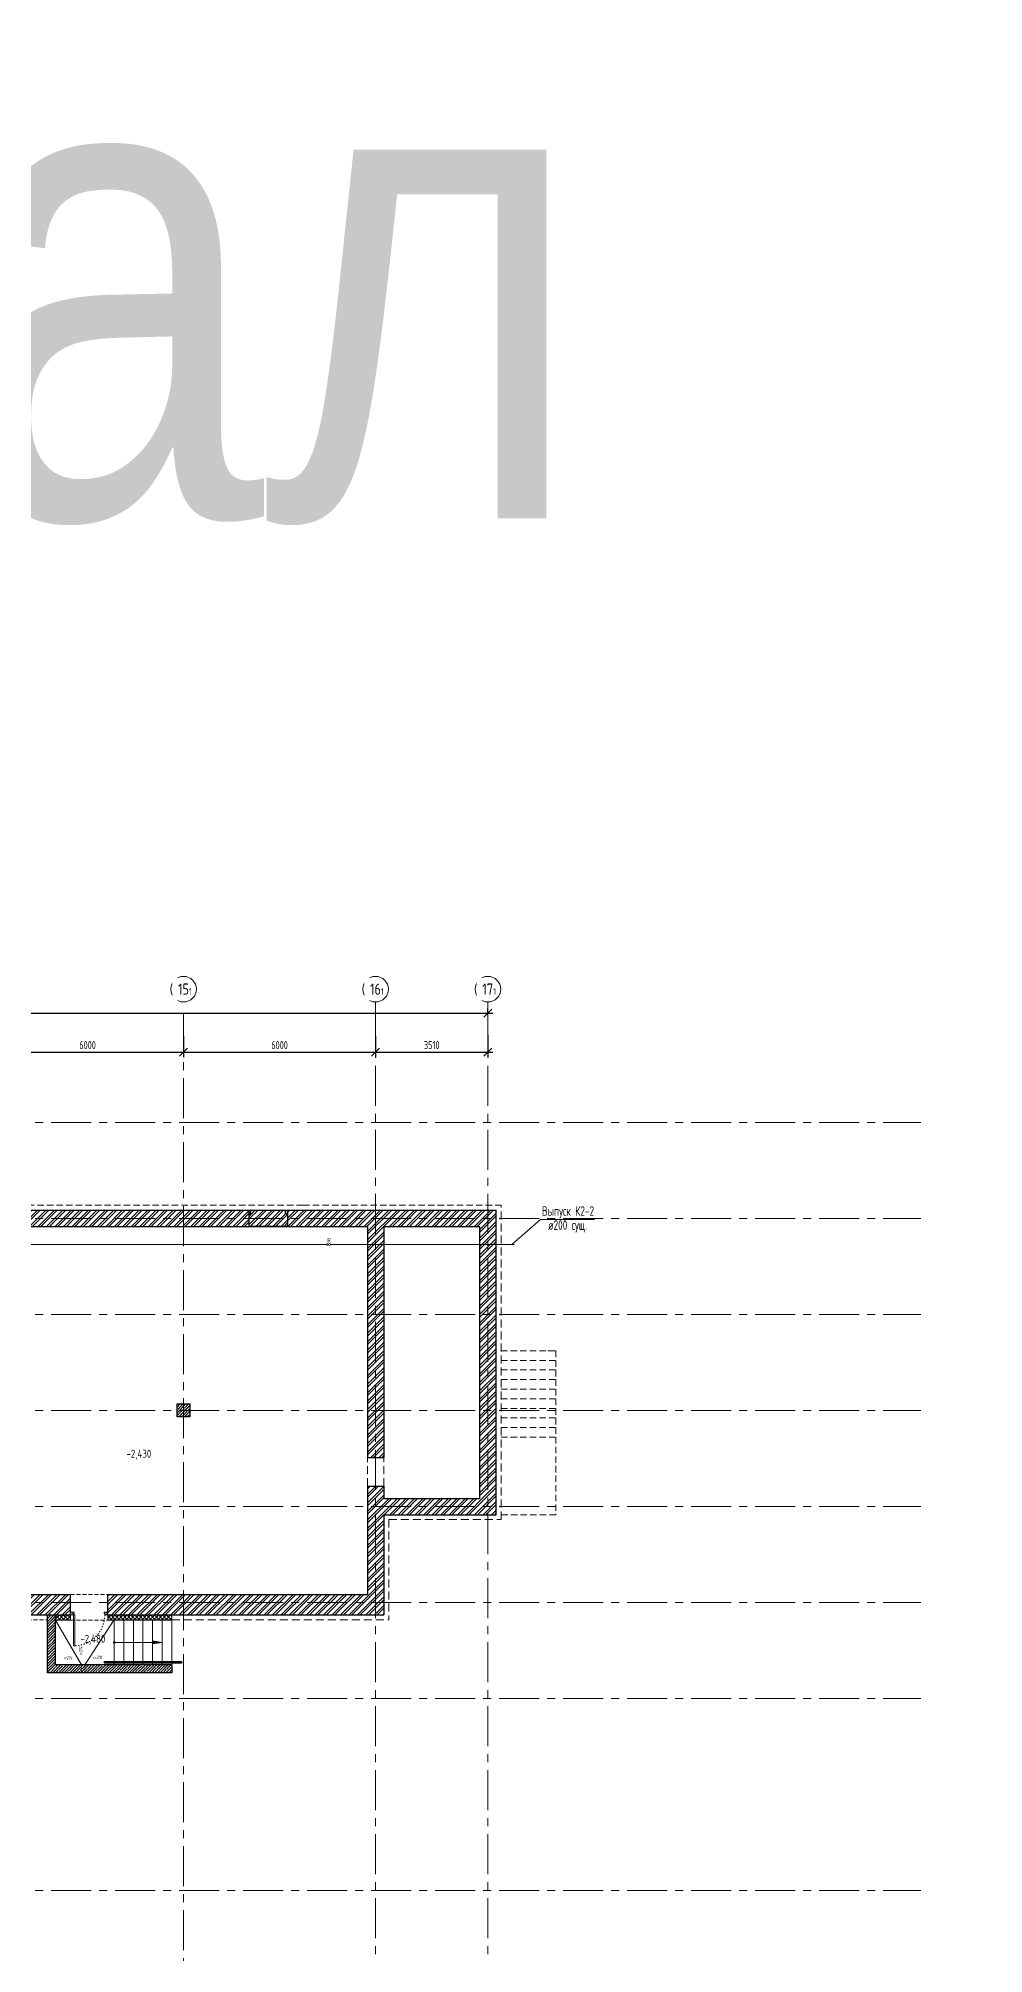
# Model space of a CAD drawing. Header units: millimetres. Extents: x -8689834 to 9419935, y -370377 to 166066.
# Drawn here: x -303712 to -274168, y 104623 to 164477 of the extents above; entities that cross this region are included whole.
import ezdxf
from ezdxf import colors
from ezdxf.entities.mleader import LeaderData, LeaderLine
from ezdxf.math import Vec2, Vec3

# ---------------------------------------------------------------- set-up
doc = ezdxf.new("R2010")
doc.units = ezdxf.units.MM
doc.header["$MEASUREMENT"] = 0
for name, pattern in [('ACAD_ISO03W100', [30, 12, -18]), ('ADSK_Штриховая_ш2 п1', [3, 2, -1]), ('CENTER', [2, 1.25, -0.25, 0.25, -0.25]), ('TRATTEGGIATA', [0.75, 0.5, -0.25])]:
    doc.linetypes.add(name, pattern=pattern)
doc.layers.get('0').update_dxf_attribs({"color": 250, "lineweight": 9})
for name, color, linetype, lineweight in [('АР_Двери', 175, 'Continuous', 18), ('АР_Колонны', 250, 'Continuous', 30), ('АР_Колонны Штрих', 250, 'Continuous', 5), ('АР_Лестницы', 250, 'Continuous', 15), ('АР_Лестницы ограждение', 94, 'Continuous', 25), ('АР_МосжилНии_Стены', 127, 'Continuous', 30), ('АР_Оси', 195, 'Continuous', 9), ('АР_Оси размеры', 164, 'Continuous', 9), ('АР_Отметки', 250, 'Continuous', 15), ('АР_Перегородки_кирпич_Штрих', 244, 'Continuous', 5), ('АР_тонкая линия', 250, 'Continuous', 0), ('АР_Утеплитель', 154, 'Continuous', 9), ('АР_Штриховка кирпич', 250, 'Continuous', 9), ('АР_Штриховка монолит', 250, 'Continuous', 9), ('ВК_канализация', 32, 'Continuous', 30), ('Подвал', 250, 'Continuous', 30)]:
    doc.layers.add(name, color=color, linetype=linetype, lineweight=lineweight)
doc.layers.add('АР_новое окно', color=155, linetype='Continuous')
doc.styles.add('Arial', font='ARIALN.TTF')
doc.styles.add('ISOCPEUR', font='isocpeur.ttf', dxfattribs={"width": 0.7})
doc.styles.add('Архитект', font='isocpeur.ttf', dxfattribs={"width": 0.8, "oblique": 8})
doc.styles.add('ГОСТ 2.304', font='isocpeur.ttf', dxfattribs={"width": 0.7})
doc.dimstyles.new('СПДС', dxfattribs={"dimscale": 100, "dimtxt": 2.5, "dimasz": 2.5, "dimexe": 1.5, "dimexo": 0, "dimgap": 1, "dimtad": 1, "dimdec": 0, "dimrnd": 1, "dimtxsty": 'ГОСТ 2.304', "dimblk": 'OBLIQUE', "dimcen": 2.5, "dimdle": 1.5, "dimadec": 0, "dimazin": 2, "dimtfac": 0.75, "dimtdec": 0, "dimtmove": 1, "dimatfit": 3, "dimfxl": 1, "dimtolj": 1, "dimarcsym": 1})
pattern_1 = [(45, (-1298551.72, 164426.86), (-132.58252, 132.58252), []), (45, (-1298463.33, 164426.86), (-132.58252, 132.58252), [])]

# ---------------------------------------------------------------- blocks, each defined once
blk = doc.blocks.new('*U222')
for points in [[(-55, -80), (-55, 0), (-115, 0), (-115, -40), (-100, -40), (-100, -80), (-55, -80)], [(0, 0), (0, -80), (-55, -80), (-55, 0), (0, 0)], [(-1170, 0), (-1170, -80), (-1115, -80), (-1115, 0), (-1170, 0)], [(-1115, -80), (-1115, 0), (-1055, 0), (-1055, -40), (-1070, -40), (-1070, -80), (-1115, -80)]]:
    blk.add_lwpolyline(points)
blk.add_lwpolyline([(-100, -80), (-100, -1050), (-140, -1050), (-140, -80)], close=True)
at = {"linetype": 'ACAD_ISO03W100', "ltscale": 3}
blk.add_arc((-100, -80), 970, 180, 270, dxfattribs=at)
blk = doc.blocks.new('_Oblique')
at = {"color": 0, "linetype": 'ByBlock', "lineweight": -2}
blk.add_line((-0.5, -0.5), (0.5, 0.5), dxfattribs=at)
blk = doc.blocks.new('*D510')
at = {"layer": 'АР_Оси размеры', "color": 0, "lineweight": -2, "ltscale": 100, "transparency": 16777216}
for p, q in [((-305172, 133363), (-305172, 132641)), ((-299172, 133293), (-299172, 132641)), ((-305322, 132791), (-299022, 132791))]:
    blk.add_line(p, q, dxfattribs=at)
at = {"layer": 'АР_Оси размеры', "color": 0, "lineweight": -2, "ltscale": 100, "transparency": 16777216, "xscale": 250, "yscale": 250, "zscale": 250, "rotation": 180}
blk.add_blockref('_Oblique', (-305172, 132791), dxfattribs=at)
at = {"layer": 'АР_Оси размеры', "color": 0, "lineweight": -2, "ltscale": 100, "transparency": 16777216, "xscale": 250, "yscale": 250, "zscale": 250}
blk.add_blockref('_Oblique', (-299172, 132791), dxfattribs=at)
at = {"layer": 'АР_Оси размеры', "color": 0, "ltscale": 100, "transparency": 16777216, "insert": (-302172, 133016), "char_height": 250, "attachment_point": 5, "style": 'ГОСТ 2.304'}
blk.add_mtext('\\A1;6000', dxfattribs=at)
blk = doc.blocks.new('*D511')
at = {"layer": 'АР_Оси размеры', "color": 0, "lineweight": -2, "ltscale": 100, "transparency": 16777216}
for p, q in [((-299172, 133293), (-299172, 132641)), ((-293172, 133292), (-293172, 132641)), ((-299322, 132791), (-293022, 132791))]:
    blk.add_line(p, q, dxfattribs=at)
at = {"layer": 'АР_Оси размеры', "color": 0, "lineweight": -2, "ltscale": 100, "transparency": 16777216, "xscale": 250, "yscale": 250, "zscale": 250, "rotation": 180}
blk.add_blockref('_Oblique', (-299172, 132791), dxfattribs=at)
at = {"layer": 'АР_Оси размеры', "color": 0, "lineweight": -2, "ltscale": 100, "transparency": 16777216, "xscale": 250, "yscale": 250, "zscale": 250}
blk.add_blockref('_Oblique', (-293172, 132791), dxfattribs=at)
at = {"layer": 'АР_Оси размеры', "color": 0, "ltscale": 100, "transparency": 16777216, "insert": (-296172, 133016), "char_height": 250, "attachment_point": 5, "style": 'ГОСТ 2.304'}
blk.add_mtext('\\A1;6000', dxfattribs=at)
blk = doc.blocks.new('*D512')
at = {"layer": 'АР_Оси размеры', "color": 0, "lineweight": -2, "ltscale": 100, "transparency": 16777216}
for p, q in [((-293172, 133292), (-293172, 132641)), ((-289662, 133329), (-289662, 132641)), ((-293322, 132791), (-289512, 132791))]:
    blk.add_line(p, q, dxfattribs=at)
at = {"layer": 'АР_Оси размеры', "color": 0, "lineweight": -2, "ltscale": 100, "transparency": 16777216, "xscale": 250, "yscale": 250, "zscale": 250, "rotation": 180}
blk.add_blockref('_Oblique', (-293172, 132791), dxfattribs=at)
at = {"layer": 'АР_Оси размеры', "color": 0, "lineweight": -2, "ltscale": 100, "transparency": 16777216, "xscale": 250, "yscale": 250, "zscale": 250}
blk.add_blockref('_Oblique', (-289662, 132791), dxfattribs=at)
at = {"layer": 'АР_Оси размеры', "color": 0, "ltscale": 100, "transparency": 16777216, "insert": (-291417, 133016), "char_height": 250, "attachment_point": 5, "style": 'ГОСТ 2.304'}
blk.add_mtext('\\A1;3510', dxfattribs=at)
blk = doc.blocks.new('*D516')
at = {"layer": 'АР_Оси размеры', "color": 0, "lineweight": -2, "ltscale": 100, "transparency": 16777216}
for p, q in [((-353172, 134013), (-353172, 134163)), ((-289662, 134013), (-289662, 134163)), ((-353322, 134013), (-289512, 134013))]:
    blk.add_line(p, q, dxfattribs=at)
at = {"layer": 'АР_Оси размеры', "color": 0, "lineweight": -2, "ltscale": 100, "transparency": 16777216, "xscale": 250, "yscale": 250, "zscale": 250, "rotation": 180}
blk.add_blockref('_Oblique', (-353172, 134013), dxfattribs=at)
at = {"layer": 'АР_Оси размеры', "color": 0, "lineweight": -2, "ltscale": 100, "transparency": 16777216, "xscale": 250, "yscale": 250, "zscale": 250}
blk.add_blockref('_Oblique', (-289662, 134013), dxfattribs=at)
at = {"layer": 'АР_Оси размеры', "color": 0, "ltscale": 100, "transparency": 16777216, "insert": (-321417, 134238), "char_height": 250, "attachment_point": 5, "style": 'ГОСТ 2.304'}
blk.add_mtext('\\A1;63510', dxfattribs=at)
blk = doc.blocks.new('*U21')
h = blk.add_hatch(color=256)
h.dxf.hatch_style = 1
edge = h.paths.add_edge_path()
edge.add_arc((0, 0), 27.6, 359.64, 719.64)
h = blk.add_hatch(color=256)
h.dxf.hatch_style = 1
h.paths.add_polyline_path([(1200, -44), (1200, 44), (1500, 0)])
blk.add_line((1500, 0), (0, 0))
blk.add_lwpolyline([(1200, 44), (1200, -44), (1500, 0), (1200, 44)])
blk.add_circle((0, 0), 27.6)
blk = doc.blocks.new('_DotSmall')
at = {"color": 0, "linetype": 'ByBlock', "const_width": 0.5}
blk.add_lwpolyline([(-0.0625, 0, 1), (0.0625, 0, 1)], format="xyb", close=True, dxfattribs=at)

msp = doc.modelspace()

# ---------------------------------------------------------------- hatches: boundary and pattern name
at = {"layer": 'АР_Колонны Штрих', "ltscale": 100}
h = msp.add_hatch(dxfattribs=at)
h.set_pattern_fill('ANSI35', scale=500)
h.set_pattern_definition([(45, (-1256424.17, 161672.16), (-88.388348, 88.388348), []), (45, (-1256335.78, 161672.16), (-88.388348, 88.388348), [156.25, -31.25, 0, -31.25])])
h.paths.add_polyline_path([(-298972.1, 121800.7), (-299372.1, 121800.7), (-299372.1, 121400.7), (-298972.1, 121400.7)])
at = {"layer": 'АР_Перегородки_кирпич_Штрих', "ltscale": 100}
h = msp.add_hatch(dxfattribs=at)
h.set_pattern_fill('ANSI32', scale=500)
h.paths.add_polyline_path([(-295922.1, 127741.8), (-295987.1, 127741.8), (-295987.1, 127860.7), (-297067.1, 127860.7), (-297067.1, 127741.8), (-297123.1, 127741.8), (-297123.1, 127600.7), (-295922.1, 127600.7)])
h.paths.add_polyline_path([(-295922.1, 127600.7), (-297123.1, 127600.7), (-297123.1, 127350.7), (-295922.1, 127350.7)])
at = {"layer": 'АР_Утеплитель', "ltscale": 100}
h = msp.add_hatch(dxfattribs=at)
h.set_pattern_fill('ANSI37', scale=700)
h.paths.add_polyline_path([(-302707.1, 115210.7), (-302971.3, 115210.7), (-303171.3, 115210.7), (-303171.3, 115060.7), (-302707.1, 115060.7)])
h = msp.add_hatch(dxfattribs=at)
h.set_pattern_fill('ANSI37', scale=700)
h.paths.add_polyline_path([(-299541.3, 115210.7), (-301342.1, 115210.7), (-301542.1, 115210.7), (-301542.1, 115060.7), (-301201.5, 115060.7), (-299541.3, 115060.7)])
at = {"layer": 'АР_Штриховка кирпич', "ltscale": 100}
h = msp.add_hatch(dxfattribs=at)
h.set_pattern_fill('ANSI32', scale=500)
h.set_pattern_definition([(45, (-15289.27, 0), (-132.58252, 132.58252), []), (45, (-15200.88, 0), (-132.58252, 132.58252), [])])
h.paths.add_polyline_path([(-313815.2, 128908.6), (-313852.2, 128908.6)], flags=17)
h.paths.add_polyline_path([(-313202.1, 128879.9), (-313712.1, 128879.9), (-313712.1, 127860.7), (-315412.1, 127860.7), (-315412.1, 130860.7), (-313712.1, 130860.7), (-313712.1, 128879.5), (-313202.1, 128880.3), (-313202.1, 131370.7), (-322816.8, 131370.7), (-322816.8, 130860.7), (-315922.1, 130860.7), (-315922.1, 127860.7), (-316302.4, 127860.7), (-316302.4, 127350.7), (-315691.5, 127350.7), (-297123.1, 127350.7), (-297123.1, 127741.8), (-297067.1, 127741.8), (-297067.1, 127860.7), (-313202.1, 127860.7)])
h = msp.add_hatch(dxfattribs=at)
h.set_pattern_fill('ANSI32', scale=500)
h.set_pattern_definition(pattern_1)
h.paths.add_polyline_path([(-289402.1, 127860.7), (-295987.1, 127860.7), (-295984.1, 127741.8), (-295922.1, 127741.8), (-295922.1, 127350.7), (-293422.1, 127350.7), (-293422.1, 120130.7), (-292912.1, 120130.7), (-292912.1, 127350.2), (-289912.1, 127351.2), (-289912.1, 118961.3), (-289402.1, 118960.2)])
h = msp.add_hatch(dxfattribs=at)
h.set_pattern_fill('ANSI32', scale=500)
h.set_pattern_definition(pattern_1)
h.paths.add_polyline_path([(-292912.1, 118340.7), (-289402.1, 118340.7), (-289402.1, 118970.7), (-289912.1, 118970.7), (-289912.1, 118850.7), (-292912.1, 118850.7), (-292912.1, 119230.7), (-293422.1, 119230.7), (-293422.1, 115850.7), (-294267.1, 115850.7), (-294267.1, 115210.7), (-292912.1, 115210.7)])
h = msp.add_hatch(dxfattribs=at)
h.set_pattern_fill('ANSI32', scale=500)
h.set_pattern_definition([(45, (-1298500.2, 164426.86), (-132.58252, 132.58252), []), (45, (-1298411.8, 164426.86), (-132.58252, 132.58252), [])])
h.paths.add_polyline_path([(-305664.6, 115210.7), (-305664.6, 115850.7)])
h.paths.add_polyline_path([(-304403, 115850.7), (-304403, 115210.7), (-302707.1, 115210.7), (-302707.1, 115850.7)])
h = msp.add_hatch(dxfattribs=at)
h.set_pattern_fill('ANSI32', scale=500)
h.set_pattern_definition(pattern_1)
h.paths.add_polyline_path([(-294259.4, 115850.7), (-301542.1, 115850.7), (-301542.1, 115210.7), (-294259.4, 115210.7)])
at = {"layer": 'АР_Штриховка монолит', "ltscale": 100}
h = msp.add_hatch(dxfattribs=at)
h.set_pattern_fill('ANSI35', scale=500)
h.paths.add_polyline_path([(-303171.3, 113650.7), (-303171.3, 115210.7), (-303421.3, 115210.7), (-303421.3, 113400.7), (-299541.3, 113400.7), (-299541.3, 113650.7)])

# ---------------------------------------------------------------- linework, layer by layer
at = {"color": 7, "linetype": 'TRATTEGGIATA', "ltscale": 500}
for p, q in [((-289252.1, 118190.7), (-289252.1, 128010.7)), ((-293422.1, 119230.7), (-293422.1, 120130.7)), ((-292912.1, 119230.7), (-292912.1, 120130.7)), ((-292762.1, 118190.7), (-292762.1, 115060.7)), ((-292762.1, 118190.7), (-289252.1, 118190.7)), ((-299541.3, 115060.7), (-292762.1, 115060.7))]:
    msp.add_line(p, q, dxfattribs=at)
at = {"layer": 'АР_Колонны', "color": 7, "ltscale": 100}
msp.add_lwpolyline([(-299372.1, 121800.7), (-298972.1, 121800.7), (-298972.1, 121400.7), (-299372.1, 121400.7)], close=True, dxfattribs=at)
at = {"layer": 'АР_Лестницы', "color": 7, "ltscale": 100}
for p, q in [((-301341.3, 113650.7), (-301341.3, 115050.7)), ((-301041.3, 113650.7), (-301041.3, 115050.7)), ((-300741.3, 113650.7), (-300741.3, 115050.7)), ((-300441.3, 113650.7), (-300441.3, 115050.7)), ((-300141.3, 113650.7), (-300141.3, 115050.7)), ((-299841.3, 113650.7), (-299841.3, 115050.7)), ((-299541.3, 113650.7), (-299541.3, 115210.7))]:
    msp.add_line(p, q, dxfattribs=at)
at = {"layer": 'АР_Лестницы ограждение', "color": 7, "ltscale": 100}
msp.add_lwpolyline([(-301641.3, 113751.6), (-299241.3, 113751.6), (-299241.3, 113701.6), (-301641.3, 113701.6)], close=True, dxfattribs=at)
at = {"layer": 'АР_МосжилНии_Стены', "color": 7, "ltscale": 100}
for p, q in [((-313202.1, 127860.7), (-299711.5, 127860.7)), ((-300337.1, 127860.7), (-297067.1, 127860.7)), ((-297123.1, 127741.8), (-297067.1, 127741.8)), ((-297067.1, 127741.8), (-297067.1, 127860.7)), ((-295987.1, 127860.7), (-289402.1, 127860.7)), ((-295987.1, 127741.8), (-295987.1, 127860.7)), ((-295987.1, 127741.8), (-295922.1, 127741.8)), ((-295922.1, 127741.8), (-295922.1, 127350.7)), ((-289402.1, 118670.3), (-289402.1, 127860.7)), ((-316302.4, 127350.7), (-299776.5, 127350.7)), ((-300272.1, 127350.7), (-297132.1, 127350.7)), ((-295922.1, 127350.7), (-293422.1, 127350.7)), ((-293422.1, 127350.7), (-293422.1, 120130.7)), ((-292912.1, 127350.7), (-289912.1, 127350.7)), ((-292912.1, 127350.7), (-292912.1, 120130.7)), ((-289912.1, 118850.7), (-289912.1, 127350.7)), ((-293422.1, 120130.7), (-292912.1, 120130.7)), ((-293422.1, 119230.7), (-292912.1, 119230.7)), ((-293422.1, 119230.7), (-293422.1, 115850.7)), ((-292912.1, 119230.7), (-292912.1, 118850.7)), ((-292912.1, 118850.7), (-289912.1, 118850.7)), ((-289912.1, 118850.7), (-289912.1, 118970.7)), ((-289402.1, 118340.7), (-289402.1, 118970.7)), ((-292912.1, 118340.7), (-289402.1, 118340.7)), ((-292912.1, 118340.7), (-292912.1, 115210.7)), ((-304403, 115850.7), (-302707.1, 115850.7)), ((-302707.1, 115210.7), (-302707.1, 115850.7)), ((-301542.1, 115850.7), (-294050.1, 115850.7)), ((-301542.1, 115210.7), (-301542.1, 115850.7)), ((-294267.1, 115850.7), (-293422.1, 115850.7)), ((-304403, 115210.7), (-302707.1, 115210.7)), ((-301542.1, 115210.7), (-293985.1, 115210.7)), ((-294332.1, 115210.7), (-292912.1, 115210.7)), ((-299541.3, 113650.7), (-299541.3, 113400.7))]:
    msp.add_line(p, q, dxfattribs=at)
msp.add_lwpolyline([(-295922.1, 127350.7), (-297123.1, 127350.7), (-297123.1, 127860.7), (-295922.1, 127860.7)], close=True, dxfattribs=at)
for points in [[(-299541.8, 113400.7), (-303421.3, 113400.7), (-303421.3, 115210.7)], [(-299541.3, 113650.7), (-303171.3, 113650.7), (-303171.3, 115210.7)]]:
    msp.add_lwpolyline(points, dxfattribs=at)
at = {"layer": 'АР_новое окно', "color": 7}
msp.add_line((-297132.1, 127350.7), (-295922.1, 127350.7), dxfattribs=at)
at = {"layer": 'АР_Оси', "color": 7, "linetype": 'CENTER', "ltscale": 1000}
for p, q in [((-293172.1, 134363.2), (-293172.1, 78630.8)), ((-289662.1, 134363.2), (-289662.1, 78630.8)), ((-299172.1, 133984.9), (-299172.1, 78252.6)), ((-359305.8, 130600.7), (-276127.4, 130600.7)), ((-359305.8, 127600.7), (-276127.4, 127600.7)), ((-359305.8, 124600.7), (-276127.4, 124600.7)), ((-359305.8, 121600.7), (-276127.4, 121600.7)), ((-359305.8, 118600.7), (-276127.4, 118600.7)), ((-359305.8, 115600.7), (-276127.4, 115600.7)), ((-359305.8, 112600.7), (-276127.4, 112600.7)), ((-359305.8, 106600.7), (-276127.4, 106600.7))]:
    msp.add_line(p, q, dxfattribs=at)
at = {"layer": 'АР_Оси', "color": 7, "ltscale": 0.5}
for centre in [(-299172.1, 134763.2), (-293172.1, 134763.2), (-289662.1, 134763.2)]:
    msp.add_circle(centre, 400, dxfattribs=at)
at = {"layer": 'АР_тонкая линия', "color": 7, "linetype": 'ADSK_Штриховая_ш2 п1', "ltscale": 100}
for p, q in [((-311541.5, 128010.7), (-295352.1, 128010.7)), ((-295431.6, 128010.7), (-289252.1, 128010.7)), ((-289252.1, 123464.1), (-287540.9, 123464.1)), ((-289252.1, 123164.1), (-287540.9, 123164.1)), ((-289252.1, 122864.1), (-287540.9, 122864.1)), ((-289252.1, 122564.1), (-287540.9, 122564.1)), ((-289252.1, 122264.1), (-287540.9, 122264.1)), ((-289252.1, 121964.1), (-287540.9, 121964.1)), ((-289252.1, 121664.1), (-287540.9, 121664.1)), ((-289252.1, 121364.1), (-287540.9, 121364.1)), ((-289252.1, 121064.1), (-287540.9, 121064.1)), ((-289252.1, 120764.1), (-287540.9, 120764.1))]:
    msp.add_line(p, q, dxfattribs=at)
msp.add_lwpolyline([(-287790.9, 123464.1), (-287540.9, 123464.1), (-287540.9, 118335.6), (-289252.1, 118335.6)], dxfattribs=at)
at = {"layer": 'АР_Утеплитель', "color": 7, "ltscale": 100}
for p, q in [((-302707.1, 115060.7), (-303171.3, 115060.7)), ((-302707.1, 115050.7), (-303171.3, 115050.7)), ((-302707.1, 115210.7), (-302707.1, 115050.7)), ((-301542.1, 115210.7), (-301542.1, 115050.7)), ((-299541.3, 115060.7), (-301542.1, 115060.7)), ((-299541.3, 115050.7), (-301542.1, 115050.7))]:
    msp.add_line(p, q, dxfattribs=at)
at = {"layer": 'ВК_канализация', "color": 18, "lineweight": 13, "ltscale": 500, "true_color": 0x000000}
msp.add_lwpolyline([(-286328.8, 127561.9), (-288022.2, 127561.9), (-288918.7, 126786.9)], dxfattribs=at)
at = {"layer": 'ВК_канализация', "color": 6, "lineweight": 13, "ltscale": 500}
for points in [[(-294691.4, 126786.9), (-310068.4, 126786.9)], [(-294644.7, 126786.9), (-294661.4, 126786.9)], [(-288845.4, 126786.9), (-294584.7, 126786.9)]]:
    msp.add_lwpolyline(points, dxfattribs=at)
msp.add_circle((-294614.7, 126786.9), 30, dxfattribs=at)
msp.add_arc((-294691.4, 126786.9), 30, 270, 90, dxfattribs=at)
at = {"layer": 'Подвал', "color": 7, "linetype": 'TRATTEGGIATA', "lineweight": 13, "ltscale": 250}
for p, q in [((-302707.1, 115850.7), (-301542.1, 115850.7)), ((-304052.1, 115060.7), (-303421.3, 115060.7)), ((-302707.1, 115050.7), (-301542.1, 115050.7))]:
    msp.add_line(p, q, dxfattribs=at)

# ---------------------------------------------------------------- block references
at = {"layer": 'АР_Двери', "color": 7, "xscale": -1}
msp.add_blockref('*U222', (-302707.1, 115290.7), dxfattribs=at)
at = {"layer": 'АР_Лестницы', "color": 7, "ltscale": 100}
msp.add_blockref('*U21', (-301341.3, 114350.7), dxfattribs=at)

# ---------------------------------------------------------------- texts
at = {"color": 7, "style": 'Arial'}
msp.add_text('Подвал', height=15000, dxfattribs=at).set_placement((-347314.3, 149476.7))
at = {"layer": 'ВК_канализация', "color": 18, "ltscale": 100, "true_color": 0x000000, "char_height": 300, "attachment_point": 4, "style": 'ISOCPEUR'}
for s, insert, width in [('Выпуск К2-2', (-287974, 127790.3), 5891.51), ('\\pxi-1,l1,t1,5;ø200 сущ.', (-287778, 127351.4), 7500)]:
    msp.add_mtext(s, dxfattribs=dict(at, insert=insert, width=width))
at = {"layer": 'ВК_канализация', "color": 7, "ltscale": 100, "insert": (-294678.3, 126915.9, -78.2), "char_height": 150, "width": 7500, "attachment_point": 4, "rotation": 0.041938, "style": 'ISOCPEUR'}
msp.add_mtext('\\pxi-1,l1,t1,5;R', dxfattribs=at)

# ---------------------------------------------------------------- dimensions: what is measured, and where the dimension line sits
at = {"layer": 'АР_Оси размеры', "color": 7, "ltscale": 100}
for base, p1, p2, picture, middle in [((-299172.1, 132790.8), (-305172.1, 133363.4), (-299172.1, 133292.8), '*D510', (-302172.1, 133015.8)), ((-293172.1, 132790.8), (-299172.1, 133292.8), (-293172.1, 133292), '*D511', (-296172.1, 133015.8)), ((-289662.1, 132790.8), (-293172.1, 133292), (-289662.1, 133329), '*D512', (-291417.1, 133015.8))]:
    dim = msp.add_linear_dim(base=base, p1=p1, p2=p2, dimstyle='СПДС', dxfattribs=at)
    dim.commit()
    dim.dimension.update_dxf_attribs({"geometry": picture, "text_midpoint": middle})

# ---------------------------------------------------------------- leaders
at = {"layer": 'АР_Отметки', "color": 7}
ml = msp.add_multileader_mtext('Standard', dxfattribs=at)
ml.set_content('{\\W0.8;-2,430}', color=7, style='ISOCPEUR')
ml.set_leader_properties(color=256, linetype='Continuous', lineweight=-1)
ml.set_arrow_properties(name='DOTSMALL')
ml.build(insert=Vec2(0, 0))
ml.multileader.update_dxf_attribs({"has_text_frame": 1, "text_left_attachment_type": 4, "text_right_attachment_type": 4, "dogleg_length": 100, "arrow_head_size": 180})
ctx = ml.context
ctx.base_point, ctx.char_height, ctx.arrow_head_size, ctx.landing_gap_size, ctx.plane_origin = Vec3(-301002.2, 120038.6), 250, 180, 50, Vec3(-299949.6, 118383.4)
ctx.left_attachment, ctx.right_attachment = 4, 4
notes = []
notes.append((ctx, [(0, (0, 0, 0), (0, 0), (1, 0), 1, [])]))
ctx.mtext.insert, ctx.mtext.width, ctx.mtext.line_spacing_style, ctx.mtext.flow_direction = Vec3(-300952.2, 120371.9), 852.697, 2, 5
for ctx, leaders in notes:
    for number, flags, end, landing, length, lines in leaders:
        leader = LeaderData()
        leader.index, (leader.has_last_leader_line, leader.has_dogleg_vector, leader.attachment_direction) = number, flags
        leader.last_leader_point, leader.dogleg_vector, leader.dogleg_length = Vec3(end), Vec3(landing), length
        for number, points, colour, breaks in lines:
            line = LeaderLine()
            line.index, line.vertices, line.color, line.breaks = number, Vec3.list(points), colors.encode_raw_color(colour), breaks
            leader.lines.append(line)
        ctx.leaders.append(leader)

# ---------------------------------------------------------------- next in the draw order: texts
at = {"color": 7, "ltscale": 150, "char_height": 103.56, "width": 0.69, "attachment_point": 8, "style": 'Архитект', "bg_fill": 3, "box_fill_scale": 1, "bg_fill_color": 1, "bg_fill_transparency": 0}
for insert, rotation in [((-302337.2, 114077.5, -0.3), 89.983941), ((-301860, 113832.6, -0.4), 359.983941)]:
    msp.add_mtext('i=2%', dxfattribs=dict(at, insert=insert, rotation=rotation))
at = {"layer": 'АР_Оси', "color": 7, "char_height": 350, "width": 123.867, "attachment_point": 1, "line_spacing_factor": 1.149209, "style": 'ГОСТ 2.304', "bg_fill": 2}
for s, insert in [('{\\W0.8;15\\H0.57143x;1}', (-299346.2, 134940.9)), ('{\\W0.8;16\\H0.57143x;1}', (-293346.2, 134940.9)), ('{\\W0.8;17\\H0.57143x;1}', (-289836.2, 134940.9))]:
    msp.add_mtext(s, dxfattribs=dict(at, insert=insert))

# ---------------------------------------------------------------- next in the draw order: linework, layer by layer
at = {"color": 7, "ltscale": 150}
for points in [[(-302362.7, 113650.7), (-303171.3, 115050.7)], [(-302262.7, 113650.7), (-301349.9, 115050.7)]]:
    msp.add_lwpolyline(points, dxfattribs=at)
at = {"layer": 'АР_тонкая линия', "color": 7, "linetype": 'ADSK_Штриховая_ш2 п1', "ltscale": 30}
msp.add_lwpolyline([(-302262.7, 113650.7), (-302362.7, 113650.7), (-302362.7, 113400.7), (-302262.7, 113400.7)], close=True, dxfattribs=at)

# ---------------------------------------------------------------- next in the draw order: dimensions: what is measured, and where the dimension line sits
at = {"layer": 'АР_Оси размеры', "color": 7, "ltscale": 100}
dim = msp.add_linear_dim(base=(-289662.1, 134013.2), p1=(-353172.1, 134013.2), p2=(-289662.1, 134013.2), dimstyle='СПДС', dxfattribs=at)
dim.commit()
dim.dimension.update_dxf_attribs({"geometry": '*D516', "text_midpoint": (-321417.1, 134238.2)})

# ---------------------------------------------------------------- next in the draw order: texts
at = {"color": 7, "ltscale": 150, "insert": (-302788, 113815.6, -0.4), "char_height": 103.56, "width": 0.69, "attachment_point": 8, "rotation": 359.983941, "style": 'Архитект', "bg_fill": 3, "box_fill_scale": 1, "bg_fill_color": 1, "bg_fill_transparency": 0}
msp.add_mtext('i=2%', dxfattribs=at)

# ---------------------------------------------------------------- next in the draw order: leaders
at = {"layer": 'АР_Отметки', "color": 7}
ml = msp.add_multileader_mtext('Standard', dxfattribs=at)
ml.set_content('{\\W0.8;-2,730}', color=7, style='ISOCPEUR')
ml.set_leader_properties(color=256, linetype='Continuous', lineweight=-1)
ml.set_arrow_properties(name='DOTSMALL')
ml.build(insert=Vec2(0, 0))
ml.multileader.update_dxf_attribs({"has_text_frame": 1, "text_left_attachment_type": 4, "text_right_attachment_type": 4, "dogleg_length": 100, "arrow_head_size": 180})
ctx = ml.context
ctx.base_point, ctx.char_height, ctx.arrow_head_size, ctx.landing_gap_size, ctx.plane_origin = Vec3(-314791.3, 121809, 0), 250, 180, 50, Vec3(-319449.8, 117956.7, 0)
ctx.left_attachment, ctx.right_attachment = 4, 4
notes = []
notes.append((ctx, [(0, (0, 0, 0), (0, 0), (1, 0), 1, [])]))
ctx.mtext.insert, ctx.mtext.width, ctx.mtext.defined_height, ctx.mtext.line_spacing_style, ctx.mtext.flow_direction = Vec3(-314741.3, 122142.4, 0), 769.989, 343.9, 2, 5
ml = msp.add_multileader_mtext('Standard', dxfattribs=at)
ml.set_content('{\\W0.8;-2,430}', color=7, style='ISOCPEUR')
ml.set_leader_properties(color=256, linetype='Continuous', lineweight=-1)
ml.set_arrow_properties(name='DOTSMALL')
ml.build(insert=Vec2(0, 0))
ml.multileader.update_dxf_attribs({"has_text_frame": 1, "text_left_attachment_type": 4, "text_right_attachment_type": 4, "dogleg_length": 100, "arrow_head_size": 180})
ctx = ml.context
ctx.base_point, ctx.char_height, ctx.arrow_head_size, ctx.landing_gap_size, ctx.plane_origin = Vec3(-336711.9, 117132.7), 250, 180, 50, Vec3(-335659.2, 115477.5)
ctx.left_attachment, ctx.right_attachment = 4, 4
notes.append((ctx, [(0, (0, 0, 0), (0, 0), (1, 0), 1, [])]))
ctx.mtext.insert, ctx.mtext.width, ctx.mtext.line_spacing_style, ctx.mtext.flow_direction = Vec3(-336661.9, 117466), 852.697, 2, 5
ml = msp.add_multileader_mtext('Standard', dxfattribs=at)
ml.set_content('{\\W0.8;-2,480}', color=7, style='ISOCPEUR')
ml.set_leader_properties(color=256, linetype='Continuous', lineweight=-1)
ml.set_arrow_properties(name='DOTSMALL')
ml.build(insert=Vec2(0, 0))
ml.multileader.update_dxf_attribs({"has_text_frame": 1, "text_left_attachment_type": 4, "text_right_attachment_type": 4, "dogleg_length": 100, "arrow_head_size": 180})
ctx = ml.context
ctx.base_point, ctx.char_height, ctx.arrow_head_size, ctx.landing_gap_size, ctx.plane_origin = Vec3(-302447.5, 114255.1), 250, 180, 50, Vec3(-301394.8, 112599.9)
ctx.left_attachment, ctx.right_attachment = 4, 4
notes.append((ctx, [(0, (0, 0, 0), (0, 0), (1, 0), 1, [])]))
ctx.mtext.insert, ctx.mtext.width, ctx.mtext.line_spacing_style, ctx.mtext.flow_direction = Vec3(-302397.5, 114588.4), 852.697, 2, 5
for ctx, leaders in notes:
    for number, flags, end, landing, length, lines in leaders:
        leader = LeaderData()
        leader.index, (leader.has_last_leader_line, leader.has_dogleg_vector, leader.attachment_direction) = number, flags
        leader.last_leader_point, leader.dogleg_vector, leader.dogleg_length = Vec3(end), Vec3(landing), length
        for number, points, colour, breaks in lines:
            line = LeaderLine()
            line.index, line.vertices, line.color, line.breaks = number, Vec3.list(points), colors.encode_raw_color(colour), breaks
            leader.lines.append(line)
        ctx.leaders.append(leader)

doc.saveas('drawing.dxf')
